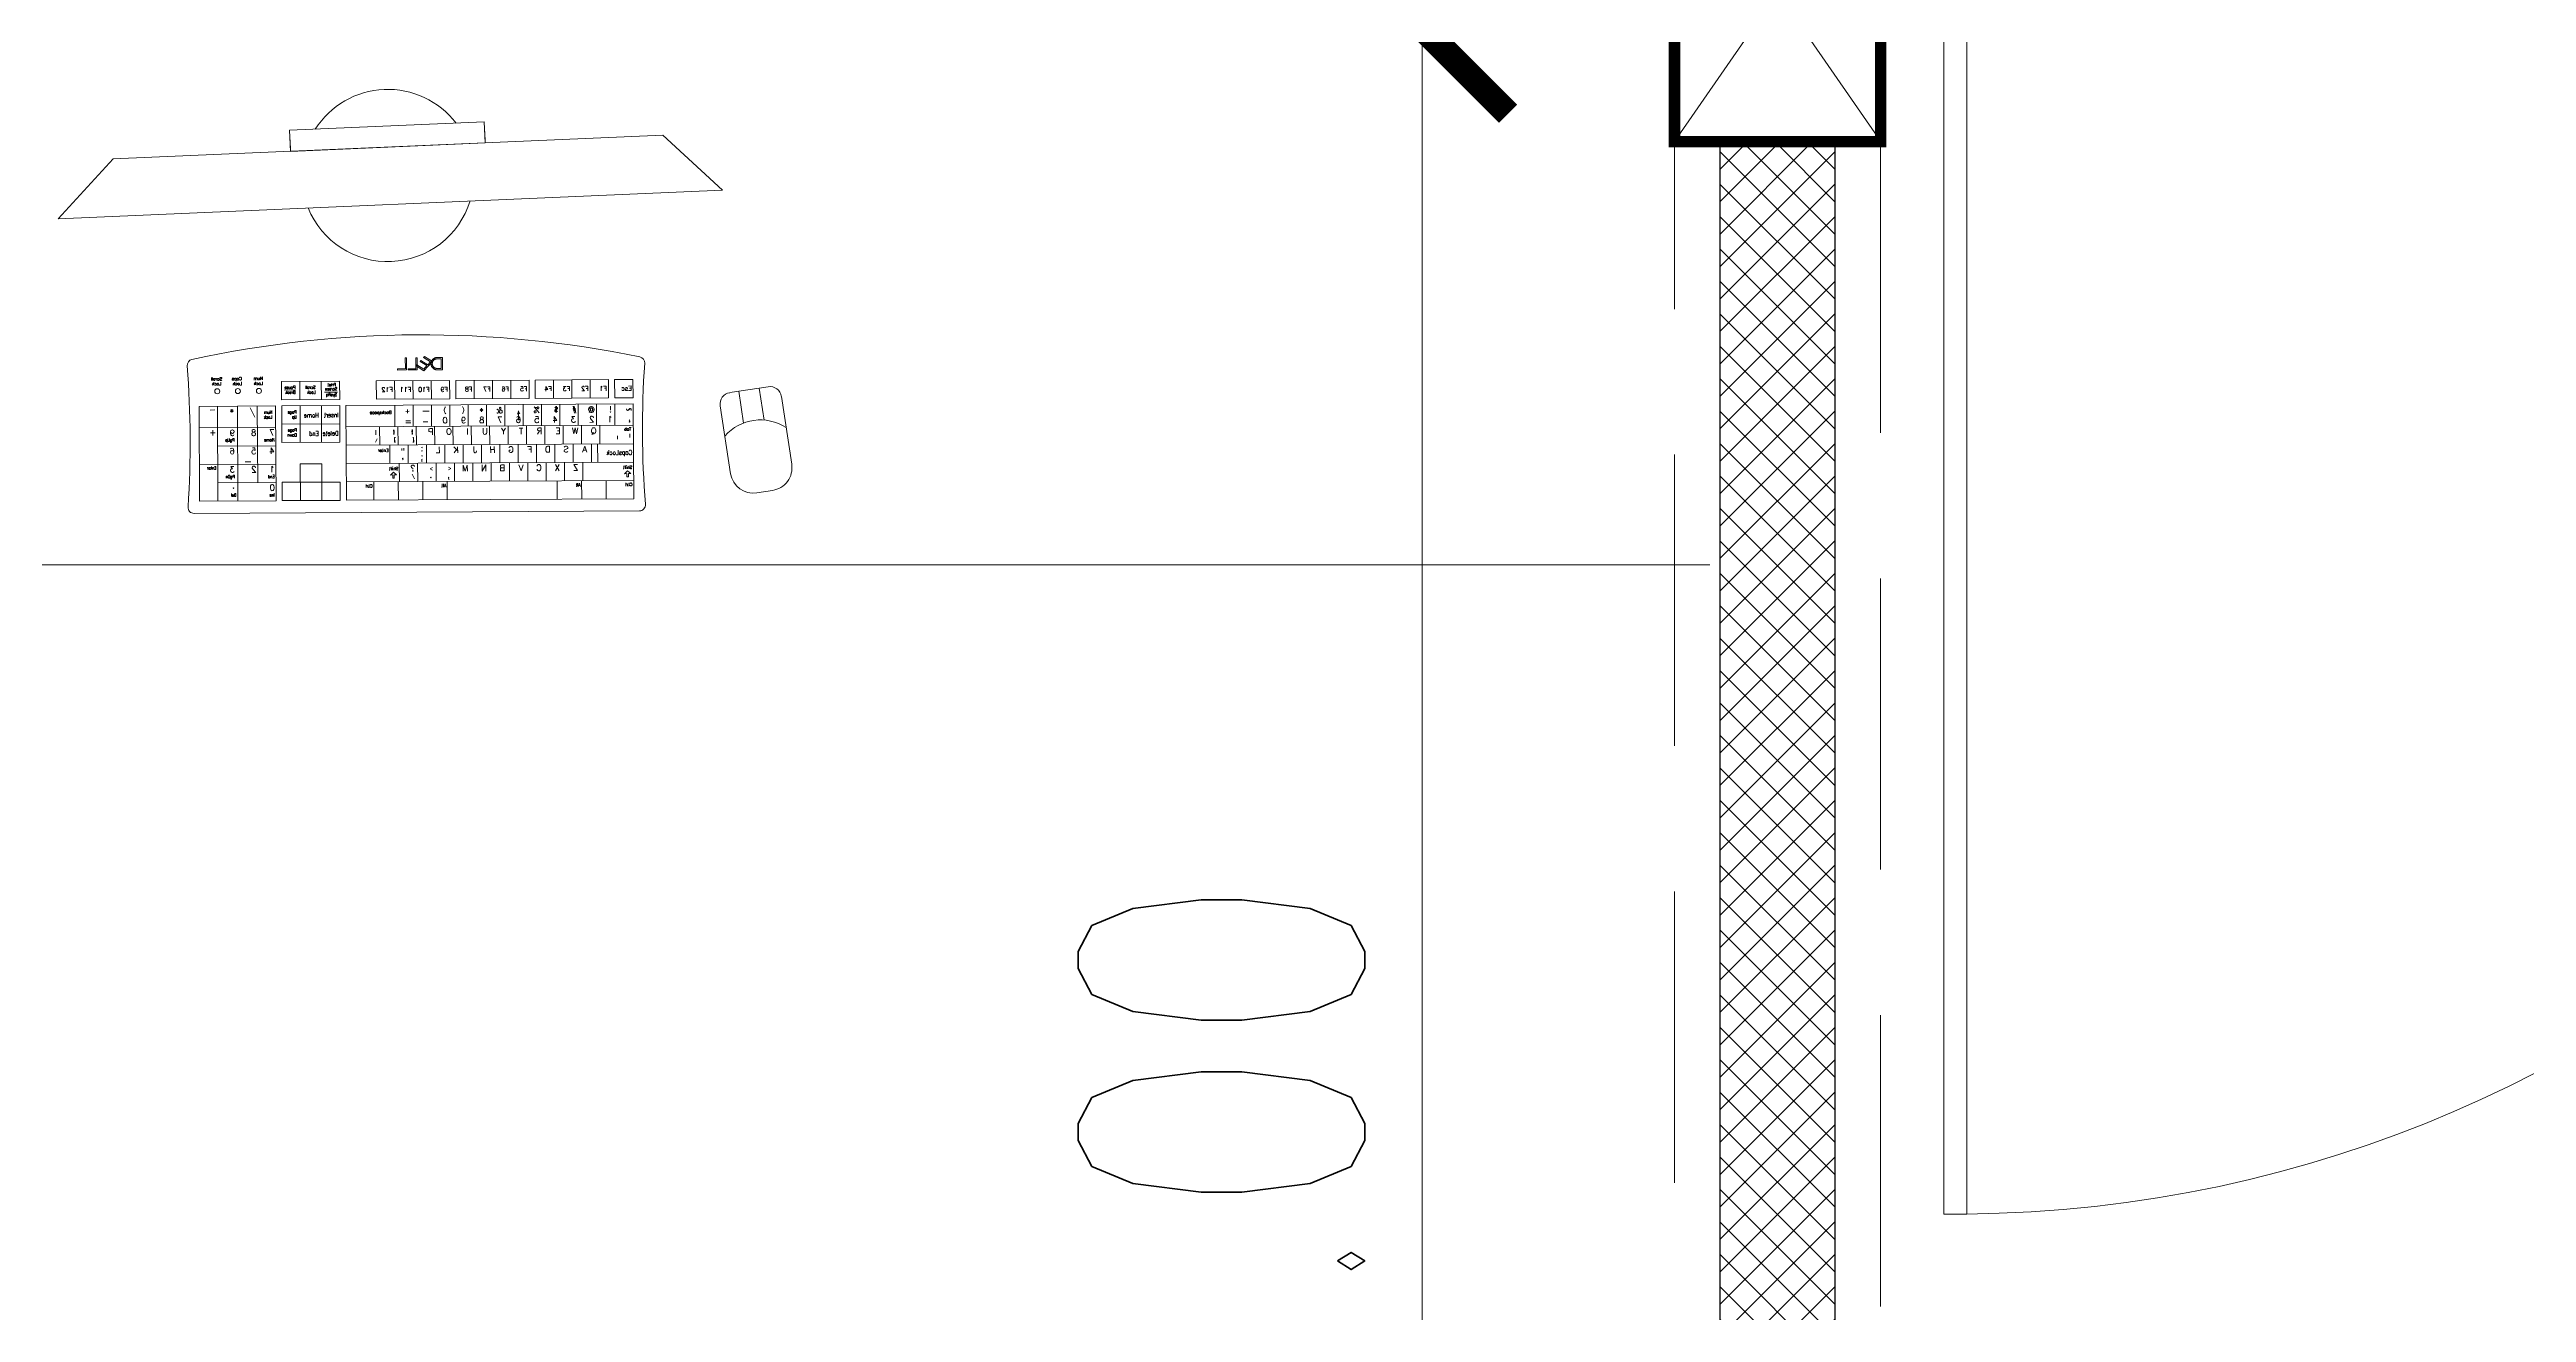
# Model space of a CAD drawing. Header units: millimetres. Extents: x 2828 to 3406, y 849 to 1266.
# Drawn here: x 2923.646 to 2925.807, y 1091.376 to 1092.478 of the extents above; entities that cross this region are included whole.
import ezdxf

# ---------------------------------------------------------------- set-up
doc = ezdxf.new("R2010")
doc.units = ezdxf.units.MM
doc.header["$PDMODE"] = 34
doc.header["$PDSIZE"] = -10
doc.linetypes.add('DASHDOT', pattern=[1, 0.5, -0.25, 0, -0.25])
doc.linetypes.add('DASHED', pattern=[19.05, 12.7, -6.35])
doc.layers.get('DEFPOINTS').update_dxf_attribs({"lineweight": 5})
for name, color, linetype, lineweight in [('0.05', 64, 'Continuous', 5), ('0.30', 1, 'Continuous', 25), ('arq cotas', 152, 'Continuous', 13), ('CARPINTERIA', 141, 'Continuous', 9), ('EQUIPAMIENTO', 4, 'Continuous', 15), ('proyecciones', 221, 'DASHED', 5)]:
    doc.layers.add(name, color=color, linetype=linetype, lineweight=lineweight)
doc.layers.add('estructura', color=30, linetype='Continuous')
doc.layers.add('sombrado muro nuevo', color=7, linetype='Continuous', lineweight=5, true_color=0x757575)
doc.styles.add('250-cts', font='romans.shx', dxfattribs={"width": 0.7, "height": 0.25})
doc.styles.get("Standard").update_dxf_attribs({"font": 'romans.shx'})
doc.dimstyles.new('250', dxfattribs={"dimtxt": 0.3, "dimasz": 0.15, "dimexe": 0, "dimexo": 0.1, "dimgap": 0.05, "dimtad": 1, "dimzin": 0, "dimdsep": 46, "dimtxsty": '250-cts', "dimblk": 'ARCHTICK', "dimcen": 0.02, "dimclrd": 256, "dimclre": 256, "dimclrt": 256, "dimazin": 0, "dimtfac": 1, "dimtofl": 0, "dimtmove": 1, "dimatfit": 0, "dimldrblk": 'OPEN90', "dimfxl": 1, "dimtolj": 1, "dimtzin": 0, "dimlwd": -1, "dimarcsym": 0})

# ---------------------------------------------------------------- blocks, each defined once
blk = doc.blocks.new('A$C3E545378')
at = {"layer": 'EQUIPAMIENTO', "color": 8, "true_color": 0x777669}
for p, q in [((-0.3389, -0.0253), (-0.2889, 0.0247)), ((-0.2889, 0.0247), (0.1911, 0.0247)), ((-0.1339, 0.0431), (0.0361, 0.0431)), ((-0.1339, 0.0247), (-0.1339, 0.0431)), ((-0.1339, 0.0347), (-0.1339, 0.0247)), ((0.0361, 0.0247), (-0.1339, 0.0247)), ((0.0361, 0.0431), (0.0361, 0.0247)), ((0.0361, 0.0347), (0.0361, 0.0247)), ((0.1911, 0.0247), (0.2411, -0.0253)), ((0.2411, -0.0253), (-0.3389, -0.0253))]:
    blk.add_line(p, q, dxfattribs=at)
for start, end in [(35.0422, 144.9578), (199.6378, 340.3622)]:
    blk.add_arc((-0.05, 0), 0.0751, start, end, dxfattribs=at)
blk = doc.blocks.new('A$C78C04118')
at = {"layer": 'EQUIPAMIENTO', "color": 8, "lineweight": 0, "true_color": 0x777669}
for p, q in [((-0.2975, 0.1163), (-0.2986, 0.1163)), ((-0.2986, 0.1163), (-0.2985, 0.1067)), ((-0.2974, 0.1057), (-0.2975, 0.1163)), ((-0.2883, 0.1164), (-0.2894, 0.1164)), ((-0.2894, 0.1164), (-0.2893, 0.1068)), ((-0.2885, 0.1102), (-0.2892, 0.1094)), ((-0.2892, 0.1094), (-0.2823, 0.105)), ((-0.2825, 0.1064), (-0.2885, 0.1102)), ((-0.2882, 0.1058), (-0.2883, 0.1164)), ((-0.285, 0.114), (-0.2857, 0.1132)), ((-0.2857, 0.1132), (-0.2797, 0.1095)), ((-0.279, 0.1103), (-0.285, 0.114)), ((-0.282, 0.1174), (-0.2827, 0.1166)), ((-0.2827, 0.1166), (-0.2767, 0.1128)), ((-0.2797, 0.1095), (-0.2825, 0.1064)), ((-0.2823, 0.105), (-0.275, 0.1131)), ((-0.275, 0.1131), (-0.282, 0.1174)), ((-0.2767, 0.1128), (-0.279, 0.1103)), ((-0.2761, 0.1119), (-0.2762, 0.1115)), ((-0.2762, 0.1115), (-0.2762, 0.1112)), ((-0.2762, 0.1112), (-0.2762, 0.1109)), ((-0.2762, 0.1109), (-0.2761, 0.1105)), ((-0.276, 0.1125), (-0.2761, 0.1122)), ((-0.2761, 0.1122), (-0.2761, 0.1119)), ((-0.2761, 0.1105), (-0.2761, 0.1102)), ((-0.2761, 0.1102), (-0.276, 0.1099)), ((-0.2759, 0.1129), (-0.276, 0.1125)), ((-0.276, 0.1099), (-0.2759, 0.1096)), ((-0.2758, 0.1132), (-0.2759, 0.1129)), ((-0.2759, 0.1096), (-0.2758, 0.1093)), ((-0.2757, 0.1135), (-0.2758, 0.1132)), ((-0.2758, 0.1093), (-0.2756, 0.1089)), ((-0.2755, 0.1138), (-0.2757, 0.1135)), ((-0.2756, 0.1089), (-0.2755, 0.1086)), ((-0.2754, 0.1141), (-0.2755, 0.1138)), ((-0.2755, 0.1086), (-0.2753, 0.1084)), ((-0.2752, 0.1144), (-0.2754, 0.1141)), ((-0.2753, 0.1084), (-0.2751, 0.1081)), ((-0.275, 0.1146), (-0.2752, 0.1144)), ((-0.275, 0.1121), (-0.2751, 0.1118)), ((-0.2751, 0.1118), (-0.2751, 0.1115)), ((-0.2751, 0.1115), (-0.2751, 0.1112)), ((-0.2751, 0.1112), (-0.2751, 0.1109)), ((-0.2751, 0.1109), (-0.2751, 0.1106)), ((-0.2751, 0.1106), (-0.275, 0.1103)), ((-0.2751, 0.1081), (-0.2749, 0.1078)), ((-0.2748, 0.1149), (-0.275, 0.1146)), ((-0.2749, 0.1124), (-0.275, 0.1121)), ((-0.275, 0.1103), (-0.2749, 0.11)), ((-0.2748, 0.1127), (-0.2749, 0.1124)), ((-0.2749, 0.11), (-0.2748, 0.1097)), ((-0.2745, 0.1151), (-0.2748, 0.1149)), ((-0.2747, 0.113), (-0.2748, 0.1127)), ((-0.2748, 0.1097), (-0.2747, 0.1095)), ((-0.2746, 0.1133), (-0.2747, 0.113)), ((-0.2747, 0.1095), (-0.2746, 0.1092)), ((-0.2744, 0.1135), (-0.2746, 0.1133)), ((-0.2746, 0.1092), (-0.2744, 0.1089)), ((-0.2743, 0.1153), (-0.2745, 0.1151)), ((-0.2743, 0.1138), (-0.2744, 0.1135)), ((-0.2744, 0.1089), (-0.2742, 0.1087)), ((-0.274, 0.1155), (-0.2743, 0.1153)), ((-0.2741, 0.114), (-0.2743, 0.1138)), ((-0.2742, 0.1087), (-0.274, 0.1084)), ((-0.2739, 0.1143), (-0.2741, 0.114)), ((-0.2737, 0.1157), (-0.274, 0.1155)), ((-0.274, 0.1084), (-0.2738, 0.1082)), ((-0.2737, 0.1145), (-0.2739, 0.1143)), ((-0.2738, 0.1082), (-0.2736, 0.108)), ((-0.2734, 0.1159), (-0.2737, 0.1157)), ((-0.2734, 0.1147), (-0.2737, 0.1145)), ((-0.2732, 0.1161), (-0.2734, 0.1159)), ((-0.2732, 0.1148), (-0.2734, 0.1147)), ((-0.2728, 0.1162), (-0.2732, 0.1161)), ((-0.2729, 0.115), (-0.2732, 0.1148)), ((-0.2726, 0.1151), (-0.2729, 0.115)), ((-0.2725, 0.1163), (-0.2728, 0.1162)), ((-0.2724, 0.1152), (-0.2726, 0.1151)), ((-0.2722, 0.1164), (-0.2725, 0.1163)), ((-0.2721, 0.1153), (-0.2724, 0.1152)), ((-0.2719, 0.1165), (-0.2722, 0.1164)), ((-0.2718, 0.1154), (-0.2721, 0.1153)), ((-0.2716, 0.1165), (-0.2719, 0.1165)), ((-0.2715, 0.1155), (-0.2718, 0.1154)), ((-0.2712, 0.1166), (-0.2716, 0.1165)), ((-0.2712, 0.1155), (-0.2715, 0.1155)), ((-0.2709, 0.1166), (-0.2712, 0.1166)), ((-0.2709, 0.1155), (-0.2712, 0.1155)), ((-0.2663, 0.1166), (-0.2709, 0.1166)), ((-0.2673, 0.1156), (-0.2709, 0.1155)), ((-0.2672, 0.107), (-0.2673, 0.1156)), ((-0.2662, 0.106), (-0.2663, 0.1166)), ((-0.2985, 0.1067), (-0.3053, 0.1067)), ((-0.3053, 0.1067), (-0.3053, 0.1056)), ((-0.3053, 0.1056), (-0.2974, 0.1057)), ((-0.2974, 0.1057), (-0.2974, 0.1057)), ((-0.2893, 0.1068), (-0.296, 0.1068)), ((-0.296, 0.1068), (-0.296, 0.1057)), ((-0.296, 0.1057), (-0.2882, 0.1058)), ((-0.2882, 0.1058), (-0.2882, 0.1058)), ((-0.2823, 0.105), (-0.2823, 0.105)), ((-0.2749, 0.1078), (-0.2747, 0.1076)), ((-0.2747, 0.1076), (-0.2744, 0.1073)), ((-0.2744, 0.1073), (-0.2742, 0.1071)), ((-0.2742, 0.1071), (-0.2739, 0.1069)), ((-0.2739, 0.1069), (-0.2736, 0.1067)), ((-0.2736, 0.108), (-0.2734, 0.1078)), ((-0.2736, 0.1067), (-0.2734, 0.1066)), ((-0.2734, 0.1078), (-0.2731, 0.1077)), ((-0.2734, 0.1066), (-0.2731, 0.1064)), ((-0.2731, 0.1077), (-0.2728, 0.1075)), ((-0.2731, 0.1064), (-0.2728, 0.1063)), ((-0.2728, 0.1075), (-0.2726, 0.1074)), ((-0.2728, 0.1063), (-0.2724, 0.1062)), ((-0.2726, 0.1074), (-0.2723, 0.1073)), ((-0.2724, 0.1062), (-0.2721, 0.1061)), ((-0.2723, 0.1073), (-0.272, 0.1072)), ((-0.2721, 0.1061), (-0.2718, 0.106)), ((-0.272, 0.1072), (-0.2717, 0.1071)), ((-0.2718, 0.106), (-0.2715, 0.106)), ((-0.2717, 0.1071), (-0.2714, 0.107)), ((-0.2715, 0.106), (-0.2711, 0.1059)), ((-0.2714, 0.107), (-0.2711, 0.107)), ((-0.2711, 0.107), (-0.2708, 0.107)), ((-0.2711, 0.1059), (-0.2708, 0.1059)), ((-0.2708, 0.107), (-0.2672, 0.107)), ((-0.2708, 0.1059), (-0.2662, 0.106))]:
    blk.add_line(p, q, dxfattribs=at)
at = {"layer": 'EQUIPAMIENTO', "color": 8, "true_color": 0x777669}
for p, q in [((-0.4065, 0.0952), (-0.3559, 0.0957)), ((-0.4064, 0.0792), (-0.4065, 0.0952)), ((-0.4038, 0.0878), (-0.3943, 0.0879)), ((-0.3904, 0.0794), (-0.3905, 0.0954)), ((-0.3717, 0.0796), (-0.3719, 0.0956)), ((-0.3559, 0.0957), (-0.3557, 0.0797)), ((-0.3239, 0.096), (-0.2599, 0.0966)), ((-0.3237, 0.08), (-0.3239, 0.096)), ((-0.3077, 0.0802), (-0.3079, 0.0962)), ((-0.2917, 0.0803), (-0.2919, 0.0963)), ((-0.2757, 0.0805), (-0.2759, 0.0965)), ((-0.2599, 0.0966), (-0.2597, 0.0806)), ((-0.2545, 0.0967), (-0.1905, 0.0973)), ((-0.2544, 0.0807), (-0.2545, 0.0967)), ((-0.2384, 0.0808), (-0.2385, 0.0968)), ((-0.2224, 0.081), (-0.2225, 0.097)), ((-0.2064, 0.0811), (-0.2065, 0.0971)), ((-0.1905, 0.0973), (-0.1904, 0.0813)), ((-0.1852, 0.0973), (-0.1212, 0.0979)), ((-0.1851, 0.0813), (-0.1852, 0.0973)), ((-0.1691, 0.0815), (-0.1692, 0.0975)), ((-0.1531, 0.0816), (-0.1532, 0.0976)), ((-0.1371, 0.0818), (-0.1372, 0.0978)), ((-0.1212, 0.0979), (-0.1211, 0.0819)), ((-0.1159, 0.098), (-0.0999, 0.0981)), ((-0.1157, 0.082), (-0.1159, 0.098)), ((-0.0999, 0.0981), (-0.0997, 0.0821)), ((0.0182, 0.0922), (-0.0154, 0.0869)), ((-0.0032, 0.0604), (-0.0075, 0.0881)), ((0.0103, 0.0909), (0.0146, 0.063)), ((-0.4117, 0.0739), (-0.4783, 0.0732)), ((-0.4783, 0.0732), (-0.4776, -0.0094)), ((-0.4616, -0.0093), (-0.4623, 0.0734)), ((-0.4442, -0.0091), (-0.445, 0.0736)), ((-0.427, 0.0071), (-0.4277, 0.0737)), ((-0.4109, -0.0088), (-0.4117, 0.0739)), ((-0.3557, 0.0797), (-0.4064, 0.0792)), ((-0.4063, 0.0739), (-0.3557, 0.0744)), ((-0.406, 0.0419), (-0.4063, 0.0739)), ((-0.39, 0.0421), (-0.3903, 0.0741)), ((-0.3714, 0.0422), (-0.3717, 0.0742)), ((-0.3689, 0.0861), (-0.3576, 0.0862)), ((-0.3557, 0.0744), (-0.3554, 0.0424)), ((-0.0997, 0.0768), (-0.3503, 0.0744)), ((-0.3503, 0.0744), (-0.3496, -0.0082)), ((-0.2597, 0.0806), (-0.3237, 0.08)), ((-0.3075, 0.0562), (-0.3077, 0.0748)), ((-0.2915, 0.0563), (-0.2917, 0.075)), ((-0.2755, 0.0565), (-0.2757, 0.0751)), ((-0.2595, 0.0566), (-0.2597, 0.0753)), ((-0.1904, 0.0813), (-0.2544, 0.0807)), ((-0.2435, 0.0568), (-0.2437, 0.0754)), ((-0.2275, 0.0569), (-0.2277, 0.0756)), ((-0.2115, 0.0571), (-0.2117, 0.0757)), ((-0.1955, 0.0572), (-0.1957, 0.0759)), ((-0.1211, 0.0819), (-0.1851, 0.0813)), ((-0.1795, 0.0574), (-0.1797, 0.076)), ((-0.1635, 0.0575), (-0.1637, 0.0762)), ((-0.1475, 0.0577), (-0.1477, 0.0763)), ((-0.1315, 0.0578), (-0.1317, 0.0765)), ((-0.0997, 0.0821), (-0.1157, 0.082)), ((-0.1155, 0.058), (-0.1157, 0.0766)), ((-0.0989, -0.0059), (-0.0997, 0.0768)), ((-0.0237, 0.0755), (-0.0144, 0.0162)), ((0.0389, 0.0246), (0.0296, 0.0838)), ((-0.4115, 0.0552), (-0.4782, 0.0546)), ((-0.3555, 0.0584), (-0.4062, 0.0579)), ((-0.0995, 0.0581), (-0.3502, 0.0558)), ((-0.3207, 0.04), (-0.3208, 0.056)), ((-0.3047, 0.0402), (-0.3048, 0.0562)), ((-0.2887, 0.0403), (-0.2888, 0.0563)), ((-0.2727, 0.0405), (-0.2728, 0.0565)), ((-0.2567, 0.0406), (-0.2568, 0.0566)), ((-0.2407, 0.0408), (-0.2408, 0.0568)), ((-0.2247, 0.0409), (-0.2248, 0.0569)), ((-0.2087, 0.0411), (-0.2088, 0.0571)), ((-0.1927, 0.0412), (-0.1928, 0.0572)), ((-0.1767, 0.0414), (-0.1768, 0.0574)), ((-0.1607, 0.0415), (-0.1608, 0.0575)), ((-0.1447, 0.0417), (-0.1448, 0.0577)), ((-0.1287, 0.0418), (-0.1288, 0.0578)), ((-0.1133, 0.0489), (-0.1133, 0.0459)), ((-0.1024, 0.0476), (-0.1025, 0.0508)), ((-0.4112, 0.0232), (-0.4779, 0.0226)), ((-0.4113, 0.0392), (-0.462, 0.0387)), ((-0.433, 0.0252), (-0.4379, 0.0251)), ((-0.3554, 0.0424), (-0.406, 0.0419)), ((-0.3712, 0.0236), (-0.3899, 0.0234)), ((-0.3899, 0.0234), (-0.3896, -0.0086)), ((-0.3709, -0.0084), (-0.3712, 0.0236)), ((-0.0994, 0.0421), (-0.35, 0.0398)), ((-0.0992, 0.0261), (-0.3499, 0.0238)), ((-0.3118, 0.0241), (-0.3119, 0.0401)), ((-0.3033, 0.0082), (-0.3035, 0.0242)), ((-0.2958, 0.0243), (-0.2959, 0.0403)), ((-0.2873, 0.0084), (-0.2875, 0.0244)), ((-0.2798, 0.0244), (-0.2799, 0.0404)), ((-0.2713, 0.0085), (-0.2715, 0.0245)), ((-0.2638, 0.0246), (-0.2639, 0.0406)), ((-0.2553, 0.0087), (-0.2555, 0.0247)), ((-0.2478, 0.0247), (-0.2479, 0.0407)), ((-0.2393, 0.0088), (-0.2395, 0.0248)), ((-0.2318, 0.0249), (-0.2319, 0.0409)), ((-0.2233, 0.009), (-0.2235, 0.025)), ((-0.2158, 0.025), (-0.2159, 0.041)), ((-0.2073, 0.0091), (-0.2075, 0.0251)), ((-0.1998, 0.0252), (-0.1999, 0.0412)), ((-0.1913, 0.0093), (-0.1915, 0.0253)), ((-0.1838, 0.0253), (-0.1839, 0.0413)), ((-0.1753, 0.0094), (-0.1755, 0.0254)), ((-0.1678, 0.0255), (-0.1679, 0.0415)), ((-0.1593, 0.0095), (-0.1595, 0.0255)), ((-0.1518, 0.0256), (-0.1519, 0.0416)), ((-0.1433, 0.0097), (-0.1435, 0.0257)), ((-0.1358, 0.0258), (-0.1359, 0.0418)), ((-0.1304, 0.0258), (-0.1306, 0.0418)), ((-0.411, 0.0072), (-0.4617, 0.0067)), ((-0.355, 0.0077), (-0.4057, 0.0073)), ((-0.4057, 0.0073), (-0.4056, -0.0087)), ((-0.3549, -0.0083), (-0.355, 0.0077)), ((-0.0991, 0.0101), (-0.3497, 0.0078)), ((-0.3256, -0.008), (-0.3257, 0.008)), ((-0.3086, 0.0166), (-0.3113, 0.014)), ((-0.3113, 0.014), (-0.3092, 0.0142)), ((-0.3092, 0.0142), (-0.3092, 0.0113)), ((-0.3079, 0.0113), (-0.3092, 0.0113)), ((-0.3058, 0.0141), (-0.3086, 0.0166)), ((-0.3079, 0.0113), (-0.3079, 0.0142)), ((-0.3079, 0.0142), (-0.3058, 0.0141)), ((-0.3042, -0.0078), (-0.3044, 0.0082)), ((-0.2829, -0.0076), (-0.283, 0.0084)), ((-0.2616, -0.0074), (-0.2617, 0.0086)), ((-0.1656, -0.0065), (-0.1657, 0.0095)), ((-0.1442, -0.0063), (-0.1444, 0.0097)), ((-0.1229, -0.0061), (-0.1231, 0.0099)), ((-0.1043, 0.0185), (-0.1071, 0.0159)), ((-0.1071, 0.0159), (-0.1049, 0.0161)), ((-0.1049, 0.0161), (-0.1049, 0.0132)), ((-0.1036, 0.0132), (-0.1049, 0.0132)), ((-0.1015, 0.016), (-0.1043, 0.0185)), ((-0.1036, 0.0161), (-0.1015, 0.016)), ((-0.1036, 0.0132), (-0.1036, 0.0161)), ((0.0084, -0.0005), (0.0222, 0.0017)), ((-0.0939, -0.0165), (-0.4824, -0.0201)), ((-0.4776, -0.0094), (-0.4109, -0.0088)), ((-0.4056, -0.0087), (-0.3549, -0.0083)), ((-0.3496, -0.0082), (-0.0989, -0.0059))]:
    blk.add_line(p, q, dxfattribs=at)
for centre in [(-0.4626, 0.0865), (-0.4446, 0.0867), (-0.4262, 0.0869)]:
    blk.add_circle(centre, 0.0022, dxfattribs=at)
for centre, radius, start, end in [((-0.2807, -0.8118), 0.9482, 78.6398, 102.4282), ((-0.4836, 0.109), 0.00533, 102.4282, 184.7958), ((-1.3207, 0.0387), 0.8347, 356.3467, 4.7958), ((-0.095, 0.1126), 0.00533, 356.2722, 78.6398), ((0.7432, 0.058), 0.8347, 176.2722, 184.7212), ((-0.0139, 0.077), 0.01, 98.9183, 188.9183), ((0.0197, 0.0823), 0.01, 8.9183, 98.9183), ((0.0191, 0.0215), 0.02, 278.9183, 8.9183), ((0.0053, 0.0193), 0.02, 188.9183, 278.9183), ((-0.4824, -0.0148), 0.00533, 176.3467, 270.534), ((-0.0939, -0.0112), 0.00533, 270.534, 4.7212)]:
    blk.add_arc(centre, radius, start, end, dxfattribs=at)
blk.add_ellipse((0.0115, 0.0222), major_axis=(0.029, 0.029), ratio=1, start_param=0.207647, end_param=1.646099, dxfattribs=at)
at = {"layer": 'EQUIPAMIENTO', "color": 8, "true_color": 0x777669, "text_generation_flag": 4}
for s, height, p in [('Scroll', 0.00267, (-0.4583, 0.096)), ('Lock', 0.00267, (-0.459, 0.0918)), ('Caps', 0.00267, (-0.4411, 0.0963)), ('Lock', 0.00267, (-0.441, 0.092)), ('Lock', 0.00267, (-0.4226, 0.0922)), ('Num', 0.00267, (-0.4227, 0.0965)), ('F12', 0.004, (-0.3093, 0.0865)), ('F11', 0.004, (-0.2933, 0.0866)), ('F10', 0.004, (-0.2773, 0.0868)), ('F9', 0.004, (-0.2613, 0.0869)), ('F8', 0.004, (-0.24, 0.0871)), ('F7', 0.004, (-0.224, 0.0873)), ('F6', 0.004, (-0.208, 0.0874)), ('F5', 0.004, (-0.192, 0.0876)), ('F4', 0.004, (-0.1706, 0.0878)), ('F3', 0.004, (-0.1546, 0.0879)), ('F2', 0.004, (-0.1386, 0.0881)), ('F1', 0.004, (-0.1226, 0.0882)), ('Esc', 0.004, (-0.1008, 0.0884)), ('-', 0.00533, (-0.4637, 0.0679)), ('*', 0.00533, (-0.4479, 0.0657)), ('/', 0.00533, (-0.4293, 0.0659)), ('Backspace', 0.00267, (-0.3104, 0.0673)), ('+', 0.004, (-0.2943, 0.0679)), ('_', 0.008, (-0.2776, 0.0706)), (')', 0.004, (-0.2627, 0.069)), ('(', 0.004, (-0.2467, 0.0691)), ('8', 0.00533, (-0.2294, 0.0597)), ('*', 0.00533, (-0.23, 0.0672)), ('&', 0.00533, (-0.2131, 0.0683)), ('7', 0.00533, (-0.2134, 0.0598)), ('6', 0.00533, (-0.1974, 0.06)), ('%', 0.00533, (-0.1811, 0.0686)), ('5', 0.00533, (-0.1814, 0.0601)), ('4', 0.00533, (-0.1654, 0.0603)), ('$', 0.004, (-0.1651, 0.0697)), ('3', 0.00533, (-0.1494, 0.0604)), ('#', 0.004, (-0.1491, 0.0699)), ('@', 0.00533, (-0.1331, 0.0691)), ('2', 0.00533, (-0.1334, 0.0606)), ('1', 0.00533, (-0.1174, 0.0607)), ('!', 0.00533, (-0.1183, 0.0694)), ('~', 0.00533, (-0.1006, 0.0696)), ('+', 0.00533, (-0.4634, 0.0479)), ('9', 0.00533, (-0.4471, 0.0477)), ('8', 0.00533, (-0.4284, 0.0479)), ('7', 0.00533, (-0.4124, 0.048)), ('\\', 0.00267, (-0.3228, 0.0429)), ('|', 0.00267, (-0.3235, 0.0498)), ('}', 0.00267, (-0.3075, 0.0502)), (']', 0.00267, (-0.3066, 0.0435)), ('=', 0.00533, (-0.2928, 0.0582)), ('{', 0.00267, (-0.2915, 0.0504)), ('[', 0.00267, (-0.2906, 0.0437)), ('-', 0.00533, (-0.2778, 0.0583)), ('P', 0.00533, (-0.2738, 0.0493)), ('0', 0.00533, (-0.2614, 0.0594)), ('O', 0.00533, (-0.2578, 0.0495)), ('9', 0.00533, (-0.2454, 0.0595)), ('I', 0.00533, (-0.2433, 0.0496)), ('U', 0.00533, (-0.2264, 0.0498)), ('Y', 0.00533, (-0.2106, 0.0499)), ('T', 0.00533, (-0.1955, 0.05)), ('R', 0.00533, (-0.1789, 0.0502)), ('E', 0.00533, (-0.1629, 0.0504)), ('W', 0.00533, (-0.1475, 0.0505)), ('Q', 0.00533, (-0.1315, 0.0506)), ('Tab', 0.00267, (-0.1012, 0.0535)), ('`', 0.00667, (-0.1014, 0.0562)), ('6', 0.00533, (-0.447, 0.0317)), ('5', 0.00533, (-0.4283, 0.0319)), ('4', 0.00533, (-0.4123, 0.032)), ('Enter', 0.00267, (-0.3129, 0.0342)), ('"', 0.00533, (-0.2986, 0.032)), ("'", 0.00533, (-0.2992, 0.0235)), ('?', 0.00533, (-0.2896, 0.0174)), (':', 0.00533, (-0.2826, 0.0349)), (';', 0.00533, (-0.2826, 0.0275)), ('L', 0.00533, (-0.2677, 0.0334)), ('K', 0.00533, (-0.2517, 0.0335)), ('M', 0.00533, (-0.2432, 0.0176)), ('J', 0.00533, (-0.2357, 0.0337)), ('N', 0.00533, (-0.2272, 0.0178)), ('H', 0.00533, (-0.2197, 0.0338)), ('B', 0.00533, (-0.2112, 0.0179)), ('G', 0.00533, (-0.2037, 0.034)), ('V', 0.00533, (-0.1952, 0.0181)), ('F', 0.00533, (-0.1877, 0.0341)), ('C', 0.00533, (-0.1792, 0.0182)), ('D', 0.00533, (-0.1717, 0.0343)), ('X', 0.00533, (-0.1632, 0.0183)), ('S', 0.00533, (-0.1557, 0.0344)), ('Z', 0.00533, (-0.1472, 0.0185)), ('A', 0.00533, (-0.1397, 0.0346)), ('Shift', 0.00267, (-0.1002, 0.0202)), ('3', 0.00533, (-0.4468, 0.0157)), ('.', 0.00533, (-0.4469, 0.0019)), ('2', 0.00533, (-0.4281, 0.0159)), ('0', 0.00533, (-0.412, 0)), ('1', 0.00533, (-0.4121, 0.016)), ('Ctrl', 0.00267, (-0.3267, 0.0031)), ('Shift', 0.00267, (-0.3044, 0.0183)), ('/', 0.00267, (-0.29, 0.0117)), ('>', 0.00267, (-0.2742, 0.0185)), ('.', 0.00533, (-0.2749, 0.0118)), ('Alt', 0.00267, (-0.2624, 0.0037)), (',', 0.00533, (-0.2592, 0.0119)), ('<', 0.00267, (-0.2582, 0.0187)), ('Alt', 0.00267, (-0.1451, 0.0047)), ('Ctrl', 0.00267, (-0.1, 0.0052))]:
    blk.add_text(s, height=height, rotation=180.534, dxfattribs=at).set_placement(p)
for s, height, width, p in [('Pause', 0.00267, 0.8, (-0.3943, 0.0889)), ('Break', 0.00267, 0.8, (-0.3942, 0.0846)), ('Scroll', 0.00267, 0.8, (-0.3769, 0.089)), ('Lock', 0.00267, 0.8, (-0.3768, 0.0847)), ('Screen', 0.00267, 0.8, (-0.3579, 0.0877)), ('Print', 0.00267, 0.8, (-0.359, 0.0912)), ('Lock', 0.00267, 0.8, (-0.4145, 0.0628)), ('Num', 0.00267, 0.8, (-0.4145, 0.0671)), ('Page', 0.00267, 0.8, (-0.3932, 0.0673)), ('Up', 0.00267, 0.8, (-0.3931, 0.063)), ('Home', 0.004, 0.7, (-0.3738, 0.064)), ('Insert', 0.004, 0.7, (-0.3567, 0.0642)), ('SysRq', 0.00267, 0.8, (-0.3581, 0.0827)), ('^ ', 0.00933, 0.5, (-0.198, 0.0623)), ('PgUp', 0.00267, 0.8, (-0.4472, 0.0427)), ('Home', 0.00267, 0.8, (-0.4125, 0.043)), ('Down', 0.00267, 0.8, (-0.393, 0.0473)), ('Page', 0.00267, 0.8, (-0.393, 0.0516)), ('End', 0.004, 0.7, (-0.3739, 0.048)), ('Delete', 0.004, 0.7, (-0.3566, 0.0482)), ('CapsLock', 0.004, 0.8, (-0.1003, 0.0325)), ('Enter', 0.00267, 0.8, (-0.4631, 0.0183)), ('PgDn', 0.00267, 0.8, (-0.4469, 0.0107)), ('End', 0.00267, 0.8, (-0.4122, 0.011)), ('Del', 0.00267, 0.8, (-0.4455, -0.0053)), ('Ins', 0.00267, 0.8, (-0.4121, -0.005))]:
    blk.add_text(s, height=height, rotation=180.534, dxfattribs=dict(at, width=width)).set_placement(p)
blk = doc.blocks.new('PUERTAS A')
at = {"layer": 'CARPINTERIA'}
blk.add_lwpolyline([(4228.0406, 15.1048), (4229.2206, 15.1048), (4229.2206, 15.0848), (4228.0406, 15.0848)], close=True, dxfattribs=at)
for centre, radius, start, end in [((4228.1206, 15.0948), 0.08, 90, 187.1808), ((4228.1205, 15.0949), 1.1001, 270.0016, 359.4751)]:
    blk.add_arc(centre, radius, start, end, dxfattribs=at)
blk = doc.blocks.new('_ARCHTICK')
at = {"color": 0, "linetype": 'ByBlock', "const_width": 0.15}
blk.add_lwpolyline([(-0.5, -0.5), (0.5, 0.5)], dxfattribs=at)
blk = doc.blocks.new('*D215')
at = {"layer": 'arq cotas', "linetype": 'DASHDOT', "lineweight": -2, "transparency": 16777216}
for p, q in [((2924.9205, 1092.4969), (2924.8436, 1092.4969)), ((2924.7436, 1090.4954), (2924.8436, 1090.4954))]:
    blk.add_line(p, q, dxfattribs=at)
at = {"layer": 'arq cotas', "transparency": 16777216}
blk.add_line((2924.8436, 1090.4954), (2924.8436, 1092.4969), dxfattribs=at)
at = {"layer": 'DEFPOINTS', "color": 0, "transparency": 16777216}
for p in [(2924.8205, 1092.4969), (2924.8436, 1092.4969), (2924.8436, 1090.4954)]:
    blk.add_point(p, dxfattribs=at)
at = {"layer": 'arq cotas', "transparency": 16777216, "xscale": 0.15, "yscale": 0.15, "zscale": 0.15}
for p, rotation in [((2924.8436, 1092.4969), 90), ((2924.8436, 1090.4954), 270)]:
    blk.add_blockref('_ARCHTICK', p, dxfattribs=dict(at, rotation=rotation))
at = {"layer": 'arq cotas', "transparency": 16777216, "insert": (2924.6686, 1091.4962), "char_height": 0.25, "attachment_point": 5, "rotation": 90, "style": '250-cts'}
blk.add_mtext('\\A1;2.00', dxfattribs=at)
blk = doc.blocks.new('_Open90')
at = {"color": 0, "linetype": 'ByBlock', "lineweight": -2}
for p, q in [((-0.5, 0.5), (0, 0)), ((0, 0), (-1, 0)), ((0, 0), (-0.5, -0.5))]:
    blk.add_line(p, q, dxfattribs=at)
blk = doc.blocks.new('A$C5FEB1AEC')
at = {"layer": '0.05'}
for p, q in [((0.1727, -0.3685), (0.3527, -0.1085)), ((0.1727, -0.1085), (0.3527, -0.3685))]:
    blk.add_line(p, q, dxfattribs=at)
at = {"layer": 'estructura', "const_width": 0.01}
for points in [[(0.2627, -0.1085), (0.1727, -0.1085), (0.1727, -0.3685), (0.2627, -0.3685)], [(0.2627, -0.1085), (0.3527, -0.1085), (0.3527, -0.3685), (0.2627, -0.3685)]]:
    blk.add_lwpolyline(points, dxfattribs=at)

msp = doc.modelspace()

# ---------------------------------------------------------------- hatches: boundary and pattern name
at = {"layer": 'sombrado muro nuevo'}
h = msp.add_hatch(dxfattribs=at)
h.set_pattern_fill('_USER', color=256, scale=0.02, angle=45, style=0, double=1, pattern_type=0)
h.set_pattern_definition([(45, (0.56, 0), (-0.01414213562, 0.01414213562), []), (135, (0.56, 0), (-0.01414213562, -0.01414213562), [])])
h.paths.add_polyline_path([(2925.1037, 1092.3975), (2925.2037, 1092.3975), (2925.2037, 1086.9175), (2925.1037, 1086.9175)])

# ---------------------------------------------------------------- linework, layer by layer
at = {"layer": '0.30'}
msp.add_line((2925.2037, 1092.3975), (2925.1037, 1092.3975), dxfattribs=at)
msp.add_lwpolyline([(2925.1037, 1092.3975), (2925.2037, 1092.3975), (2925.2037, 1086.9175), (2925.1037, 1086.9175)], close=True, dxfattribs=at)
at = {"layer": 'EQUIPAMIENTO'}
msp.add_line((2921.2509, 1092.0285), (2925.0947, 1092.0285), dxfattribs=at)
at = {"layer": 'proyecciones', "ltscale": 0.02}
msp.add_lwpolyline([(2925.2437, 1092.3975), (2925.2437, 1086.9175), (2925.0637, 1086.9175), (2925.0637, 1092.3975)], close=True, dxfattribs=at)

# ---------------------------------------------------------------- block references
at = {"layer": 'CARPINTERIA', "xscale": -1, "rotation": 90}
msp.add_blockref('PUERTAS A', (2940.4036, 5320.6827), dxfattribs=at)
at = {"layer": 'EQUIPAMIENTO'}
for name, p, rotation in [('A$C3E545378', (2923.9912, 1092.3701), 2.462738321312074), ('A$C78C04118', (2924.2547, 1092.0916), 359.7944863837787)]:
    msp.add_blockref(name, p, dxfattribs=dict(at, rotation=rotation))
at = {"layer": 'estructura', "rotation": 180}
msp.add_blockref('A$C5FEB1AEC', (2925.4165, 1092.289), dxfattribs=at)

# ---------------------------------------------------------------- dimensions: what is measured, and where the dimension line sits
at = {"layer": 'arq cotas'}
dim = msp.add_linear_dim(base=(2924.8436, 1092.4969), p1=(2924.8436, 1090.4954), p2=(2924.8205, 1092.4969), angle=90, dimstyle='250', dxfattribs=at)
dim.commit()
dim.dimension.update_dxf_attribs({"geometry": '*D215', "text_midpoint": (2924.6686, 1091.4962)})

doc.saveas('drawing.dxf')
